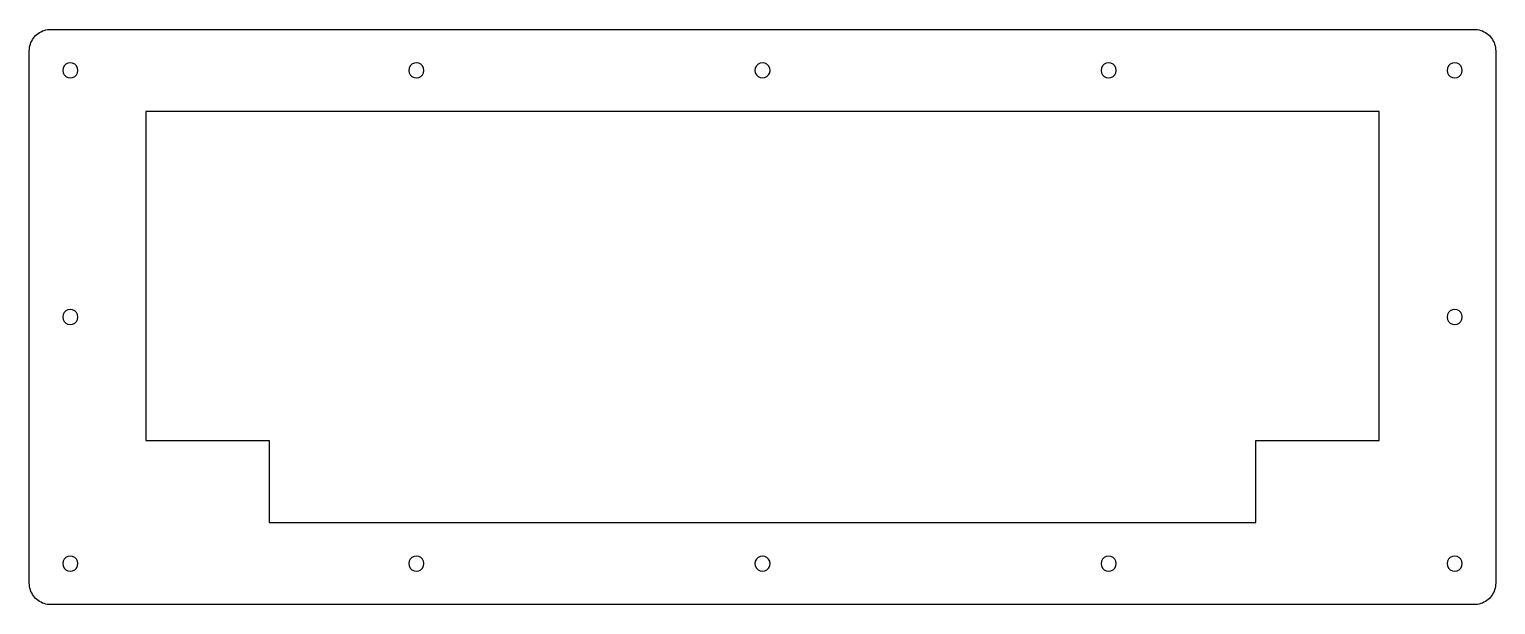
# Model space of a CAD drawing. Extents: x 0 to 340, y 0 to 134.
import ezdxf

# ---------------------------------------------------------------- set-up
doc = ezdxf.new("R2010")
doc.units = 0
doc.layers.get('0').update_dxf_attribs({"linetype": 'CONTINUOUS'})

msp = doc.modelspace()

# ---------------------------------------------------------------- linework, layer by layer
at = {"color": 0}
for p, q in [((1.84795, 132.41), (2.15663, 132.653)), ((2.15663, 132.653), (2.48185, 132.872)), ((2.48185, 132.872), (2.82498, 133.064)), ((2.82498, 133.064), (3.18189, 133.227)), ((3.18189, 133.227), (3.54983, 133.364)), ((3.54983, 133.364), (3.9274, 133.47)), ((3.9274, 133.47), (4.3119, 133.546)), ((4.3119, 133.546), (4.70186, 133.593)), ((4.70186, 133.593), (5.09598, 133.608)), ((5.09598, 133.608), (334.847, 133.608)), ((334.847, 133.608), (335.238, 133.593)), ((335.238, 133.593), (335.628, 133.546)), ((335.628, 133.546), (336.014, 133.47)), ((336.014, 133.47), (336.392, 133.364)), ((336.392, 133.364), (336.76, 133.227)), ((336.76, 133.227), (337.115, 133.064)), ((337.115, 133.064), (337.458, 132.872)), ((337.458, 132.872), (337.785, 132.653)), ((337.785, 132.653), (338.093, 132.41)), ((0.110243, 129.001), (0.157097, 129.391)), ((0.157097, 129.391), (0.232888, 129.775)), ((0.232888, 129.775), (0.338998, 130.153)), ((0.338998, 130.153), (0.475424, 130.521)), ((0.475424, 130.521), (0.63941, 130.878)), ((0.63941, 130.878), (0.830957, 131.221)), ((0.830957, 131.221), (1.05006, 131.546)), ((1.05006, 131.546), (1.2926, 131.855)), ((1.2926, 131.855), (1.55994, 132.143)), ((1.55994, 132.143), (1.84795, 132.41)), ((338.093, 132.41), (338.381, 132.143)), ((338.381, 132.143), (338.649, 131.855)), ((338.649, 131.855), (338.891, 131.546)), ((338.891, 131.546), (339.109, 131.221)), ((339.109, 131.221), (339.302, 130.878)), ((339.302, 130.878), (339.466, 130.521)), ((339.466, 130.521), (339.601, 130.153)), ((339.601, 130.153), (339.707, 129.775)), ((339.707, 129.775), (339.784, 129.391)), ((339.784, 129.391), (339.831, 129.001)), ((0.095085, 128.607), (0.110243, 129.001)), ((0.095085, 5.35781), (0.095085, 128.607)), ((9.0551, 125.772), (8.5659, 125.523)), ((9.5939, 125.858), (9.0551, 125.772)), ((10.1355, 125.772), (9.5939, 125.858)), ((10.6233, 125.523), (10.1355, 125.772)), ((89.2418, 125.772), (88.7539, 125.523)), ((89.7819, 125.858), (89.2418, 125.772)), ((90.3235, 125.772), (89.7819, 125.858)), ((90.8114, 125.523), (90.3235, 125.772)), ((169.43, 125.772), (168.942, 125.523)), ((169.97, 125.858), (169.43, 125.772)), ((170.512, 125.772), (169.97, 125.858)), ((171, 125.523), (170.512, 125.772)), ((249.618, 125.772), (249.13, 125.523)), ((250.158, 125.858), (249.618, 125.772)), ((250.7, 125.772), (250.158, 125.858)), ((251.186, 125.523), (250.7, 125.772)), ((329.806, 125.772), (329.318, 125.523)), ((330.346, 125.858), (329.806, 125.772)), ((330.886, 125.772), (330.346, 125.858)), ((331.374, 125.523), (330.886, 125.772)), ((339.831, 129.001), (339.846, 128.607)), ((339.846, 128.607), (339.846, 5.35781)), ((7.93062, 124.648), (7.84518, 124.108)), ((7.84518, 124.108), (7.93062, 123.567)), ((8.18003, 125.137), (7.93062, 124.648)), ((7.93062, 123.567), (8.18003, 123.08)), ((8.5659, 125.523), (8.18003, 125.137)), ((8.18003, 123.08), (8.5659, 122.692)), ((8.5659, 122.692), (9.0551, 122.443)), ((9.0551, 122.443), (9.5939, 122.357)), ((9.5939, 122.357), (10.1355, 122.443)), ((10.1355, 122.443), (10.6233, 122.692)), ((11.0105, 125.137), (10.6233, 125.523)), ((10.6233, 122.692), (11.0105, 123.08)), ((11.26, 124.648), (11.0105, 125.137)), ((11.0105, 123.08), (11.26, 123.567)), ((11.344, 124.108), (11.26, 124.648)), ((11.26, 123.567), (11.344, 124.108)), ((88.1186, 124.648), (88.0318, 124.108)), ((88.0318, 124.108), (88.1186, 123.567)), ((88.3666, 125.137), (88.1186, 124.648)), ((88.1186, 123.567), (88.3666, 123.08)), ((88.7539, 125.523), (88.3666, 125.137)), ((88.3666, 123.08), (88.7539, 122.692)), ((88.7539, 122.692), (89.2418, 122.443)), ((89.2418, 122.443), (89.7819, 122.357)), ((89.7819, 122.357), (90.3235, 122.443)), ((90.3235, 122.443), (90.8114, 122.692)), ((91.1987, 125.137), (90.8114, 125.523)), ((90.8114, 122.692), (91.1987, 123.08)), ((91.4481, 124.648), (91.1987, 125.137)), ((91.1987, 123.08), (91.4481, 123.567)), ((91.5321, 124.108), (91.4481, 124.648)), ((91.4481, 123.567), (91.5321, 124.108)), ((168.307, 124.648), (168.22, 124.108)), ((168.22, 124.108), (168.307, 123.567)), ((168.555, 125.137), (168.307, 124.648)), ((168.307, 123.567), (168.555, 123.08)), ((168.942, 125.523), (168.555, 125.137)), ((168.555, 123.08), (168.942, 122.692)), ((168.942, 122.692), (169.43, 122.443)), ((169.43, 122.443), (169.97, 122.357)), ((169.97, 122.357), (170.512, 122.443)), ((170.512, 122.443), (171, 122.692)), ((171.387, 125.137), (171, 125.523)), ((171, 122.692), (171.387, 123.08)), ((171.635, 124.648), (171.387, 125.137)), ((171.387, 123.08), (171.635, 123.567)), ((171.72, 124.108), (171.635, 124.648)), ((171.635, 123.567), (171.72, 124.108)), ((248.493, 124.648), (248.408, 124.108)), ((248.408, 124.108), (248.493, 123.567)), ((248.743, 125.137), (248.493, 124.648)), ((248.493, 123.567), (248.743, 123.08)), ((249.13, 125.523), (248.743, 125.137)), ((248.743, 123.08), (249.13, 122.692)), ((249.13, 122.692), (249.618, 122.443)), ((249.618, 122.443), (250.158, 122.357)), ((250.158, 122.357), (250.7, 122.443)), ((250.7, 122.443), (251.186, 122.692)), ((251.573, 125.137), (251.186, 125.523)), ((251.186, 122.692), (251.573, 123.08)), ((251.821, 124.648), (251.573, 125.137)), ((251.573, 123.08), (251.821, 123.567)), ((251.908, 124.108), (251.821, 124.648)), ((251.821, 123.567), (251.908, 124.108)), ((328.681, 124.648), (328.596, 124.108)), ((328.596, 124.108), (328.681, 123.567)), ((328.931, 125.137), (328.681, 124.648)), ((328.681, 123.567), (328.931, 123.08)), ((329.318, 125.523), (328.931, 125.137)), ((328.931, 123.08), (329.318, 122.692)), ((329.318, 122.692), (329.806, 122.443)), ((329.806, 122.443), (330.346, 122.357)), ((330.346, 122.357), (330.886, 122.443)), ((330.886, 122.443), (331.374, 122.692)), ((331.761, 125.137), (331.374, 125.523)), ((331.374, 122.692), (331.761, 123.08)), ((332.011, 124.648), (331.761, 125.137)), ((331.761, 123.08), (332.011, 123.567)), ((332.096, 124.108), (332.011, 124.648)), ((332.011, 123.567), (332.096, 124.108)), ((27.095, 114.609), (27.095, 38.4059)), ((312.847, 114.609), (27.095, 114.609)), ((312.847, 38.4059), (312.847, 114.609)), ((8.18003, 68.0117), (7.93062, 67.5238)), ((8.5659, 68.399), (8.18003, 68.0117)), ((9.0551, 68.647), (8.5659, 68.399)), ((9.5939, 68.7324), (9.0551, 68.647)), ((10.1355, 68.647), (9.5939, 68.7324)), ((10.6233, 68.399), (10.1355, 68.647)), ((11.0105, 68.0117), (10.6233, 68.399)), ((11.26, 67.5238), (11.0105, 68.0117)), ((328.931, 68.0117), (328.681, 67.5238)), ((329.318, 68.399), (328.931, 68.0117)), ((329.806, 68.647), (329.318, 68.399)), ((330.346, 68.7324), (329.806, 68.647)), ((330.886, 68.647), (330.346, 68.7324)), ((331.374, 68.399), (330.886, 68.647)), ((331.761, 68.0117), (331.374, 68.399)), ((332.011, 67.5238), (331.761, 68.0117)), ((7.93062, 67.5238), (7.84518, 66.9823)), ((7.84518, 66.9823), (7.93062, 66.4408)), ((7.93062, 66.4408), (8.18003, 65.9529)), ((8.18003, 65.9529), (8.5659, 65.5655)), ((8.5659, 65.5655), (9.0551, 65.3175)), ((9.0551, 65.3175), (9.5939, 65.2321)), ((9.5939, 65.2321), (10.1355, 65.3175)), ((10.1355, 65.3175), (10.6233, 65.5655)), ((10.6233, 65.5655), (11.0105, 65.9529)), ((11.0105, 65.9529), (11.26, 66.4408)), ((11.344, 66.9823), (11.26, 67.5238)), ((11.26, 66.4408), (11.344, 66.9823)), ((328.681, 67.5238), (328.596, 66.9823)), ((328.596, 66.9823), (328.681, 66.4408)), ((328.681, 66.4408), (328.931, 65.9529)), ((328.931, 65.9529), (329.318, 65.5655)), ((329.318, 65.5655), (329.806, 65.3175)), ((329.806, 65.3175), (330.346, 65.2321)), ((330.346, 65.2321), (330.886, 65.3175)), ((330.886, 65.3175), (331.374, 65.5655)), ((331.374, 65.5655), (331.761, 65.9529)), ((331.761, 65.9529), (332.011, 66.4408)), ((332.096, 66.9823), (332.011, 67.5238)), ((332.011, 66.4408), (332.096, 66.9823)), ((27.095, 38.4059), (55.6701, 38.4059)), ((55.6701, 38.4059), (55.6701, 19.3573)), ((284.272, 19.3573), (284.272, 38.4059)), ((284.272, 38.4059), (312.847, 38.4059)), ((55.6701, 19.3573), (284.272, 19.3573)), ((7.93062, 10.3973), (7.84518, 9.85711)), ((8.18003, 10.8851), (7.93062, 10.3973)), ((8.5659, 11.2723), (8.18003, 10.8851)), ((9.0551, 11.5218), (8.5659, 11.2723)), ((9.5939, 11.6072), (9.0551, 11.5218)), ((10.1355, 11.5218), (9.5939, 11.6072)), ((10.6233, 11.2723), (10.1355, 11.5218)), ((11.0105, 10.8851), (10.6233, 11.2723)), ((11.26, 10.3973), (11.0105, 10.8851)), ((11.344, 9.85711), (11.26, 10.3973)), ((88.1186, 10.3973), (88.0318, 9.85711)), ((88.3666, 10.8851), (88.1186, 10.3973)), ((88.7539, 11.2723), (88.3666, 10.8851)), ((89.2418, 11.5218), (88.7539, 11.2723)), ((89.7819, 11.6072), (89.2418, 11.5218)), ((90.3235, 11.5218), (89.7819, 11.6072)), ((90.8114, 11.2723), (90.3235, 11.5218)), ((91.1987, 10.8851), (90.8114, 11.2723)), ((91.4481, 10.3973), (91.1987, 10.8851)), ((91.5321, 9.85711), (91.4481, 10.3973)), ((168.307, 10.3973), (168.22, 9.85711)), ((168.555, 10.8851), (168.307, 10.3973)), ((168.942, 11.2723), (168.555, 10.8851)), ((169.43, 11.5218), (168.942, 11.2723)), ((169.97, 11.6072), (169.43, 11.5218)), ((170.512, 11.5218), (169.97, 11.6072)), ((171, 11.2723), (170.512, 11.5218)), ((171.387, 10.8851), (171, 11.2723)), ((171.635, 10.3973), (171.387, 10.8851)), ((171.72, 9.85711), (171.635, 10.3973)), ((248.493, 10.3973), (248.408, 9.85711)), ((248.743, 10.8851), (248.493, 10.3973)), ((249.13, 11.2723), (248.743, 10.8851)), ((249.618, 11.5218), (249.13, 11.2723)), ((250.158, 11.6072), (249.618, 11.5218)), ((250.7, 11.5218), (250.158, 11.6072)), ((251.186, 11.2723), (250.7, 11.5218)), ((251.573, 10.8851), (251.186, 11.2723)), ((251.821, 10.3973), (251.573, 10.8851)), ((251.908, 9.85711), (251.821, 10.3973)), ((328.681, 10.3973), (328.596, 9.85711)), ((328.931, 10.8851), (328.681, 10.3973)), ((329.318, 11.2723), (328.931, 10.8851)), ((329.806, 11.5218), (329.318, 11.2723)), ((330.346, 11.6072), (329.806, 11.5218)), ((330.886, 11.5218), (330.346, 11.6072)), ((331.374, 11.2723), (330.886, 11.5218)), ((331.761, 10.8851), (331.374, 11.2723)), ((332.011, 10.3973), (331.761, 10.8851)), ((332.096, 9.85711), (332.011, 10.3973)), ((7.84518, 9.85711), (7.93062, 9.31693)), ((7.93062, 9.31693), (8.18003, 8.8277)), ((8.18003, 8.8277), (8.5659, 8.44187)), ((8.5659, 8.44187), (9.0551, 8.19383)), ((9.0551, 8.19383), (9.5939, 8.10701)), ((9.5939, 8.10701), (10.1355, 8.19383)), ((10.1355, 8.19383), (10.6233, 8.44187)), ((10.6233, 8.44187), (11.0105, 8.8277)), ((11.0105, 8.8277), (11.26, 9.31693)), ((11.26, 9.31693), (11.344, 9.85711)), ((88.0318, 9.85711), (88.1186, 9.31693)), ((88.1186, 9.31693), (88.3666, 8.8277)), ((88.3666, 8.8277), (88.7539, 8.44187)), ((88.7539, 8.44187), (89.2418, 8.19383)), ((89.2418, 8.19383), (89.7819, 8.10701)), ((89.7819, 8.10701), (90.3235, 8.19383)), ((90.3235, 8.19383), (90.8114, 8.44187)), ((90.8114, 8.44187), (91.1987, 8.8277)), ((91.1987, 8.8277), (91.4481, 9.31693)), ((91.4481, 9.31693), (91.5321, 9.85711)), ((168.22, 9.85711), (168.307, 9.31693)), ((168.307, 9.31693), (168.555, 8.8277)), ((168.555, 8.8277), (168.942, 8.44187)), ((168.942, 8.44187), (169.43, 8.19383)), ((169.43, 8.19383), (169.97, 8.10701)), ((169.97, 8.10701), (170.512, 8.19383)), ((170.512, 8.19383), (171, 8.44187)), ((171, 8.44187), (171.387, 8.8277)), ((171.387, 8.8277), (171.635, 9.31693)), ((171.635, 9.31693), (171.72, 9.85711)), ((248.408, 9.85711), (248.493, 9.31693)), ((248.493, 9.31693), (248.743, 8.8277)), ((248.743, 8.8277), (249.13, 8.44187)), ((249.13, 8.44187), (249.618, 8.19383)), ((249.618, 8.19383), (250.158, 8.10701)), ((250.158, 8.10701), (250.7, 8.19383)), ((250.7, 8.19383), (251.186, 8.44187)), ((251.186, 8.44187), (251.573, 8.8277)), ((251.573, 8.8277), (251.821, 9.31693)), ((251.821, 9.31693), (251.908, 9.85711)), ((328.596, 9.85711), (328.681, 9.31693)), ((328.681, 9.31693), (328.931, 8.8277)), ((328.931, 8.8277), (329.318, 8.44187)), ((329.318, 8.44187), (329.806, 8.19383)), ((329.806, 8.19383), (330.346, 8.10701)), ((330.346, 8.10701), (330.886, 8.19383)), ((330.886, 8.19383), (331.374, 8.44187)), ((331.374, 8.44187), (331.761, 8.8277)), ((331.761, 8.8277), (332.011, 9.31693)), ((332.011, 9.31693), (332.096, 9.85711)), ((0.110243, 4.96369), (0.095085, 5.35781)), ((0.157097, 4.57369), (0.110243, 4.96369)), ((0.232888, 4.18924), (0.157097, 4.57369)), ((0.338998, 3.81166), (0.232888, 4.18924)), ((0.475424, 3.44372), (0.338998, 3.81166)), ((0.63941, 3.08681), (0.475424, 3.44372)), ((339.466, 3.44372), (339.302, 3.08681)), ((339.601, 3.81166), (339.466, 3.44372)), ((339.707, 4.18924), (339.601, 3.81166)), ((339.784, 4.57369), (339.707, 4.18924)), ((339.831, 4.96369), (339.784, 4.57369)), ((339.846, 5.35781), (339.831, 4.96369)), ((0.830957, 2.74367), (0.63941, 3.08681)), ((1.05006, 2.41846), (0.830957, 2.74367)), ((1.2926, 2.10978), (1.05006, 2.41846)), ((1.55994, 1.82177), (1.2926, 2.10978)), ((1.84795, 1.55443), (1.55994, 1.82177)), ((2.15663, 1.31189), (1.84795, 1.55443)), ((2.48185, 1.09279), (2.15663, 1.31189)), ((2.82498, 0.901238), (2.48185, 1.09279)), ((3.18189, 0.737249), (2.82498, 0.901238)), ((3.54983, 0.600826), (3.18189, 0.737249)), ((3.9274, 0.494714), (3.54983, 0.600826)), ((4.3119, 0.418924), (3.9274, 0.494714)), ((4.70186, 0.372071), (4.3119, 0.418924)), ((5.09598, 0.356912), (4.70186, 0.372071)), ((334.847, 0.356912), (5.09598, 0.356912)), ((335.238, 0.372071), (334.847, 0.356912)), ((335.628, 0.418924), (335.238, 0.372071)), ((336.014, 0.494714), (335.628, 0.418924)), ((336.392, 0.600826), (336.014, 0.494714)), ((336.76, 0.737249), (336.392, 0.600826)), ((337.115, 0.901238), (336.76, 0.737249)), ((337.458, 1.09279), (337.115, 0.901238)), ((337.785, 1.31189), (337.458, 1.09279)), ((338.093, 1.55443), (337.785, 1.31189)), ((338.381, 1.82177), (338.093, 1.55443)), ((338.649, 2.10978), (338.381, 1.82177)), ((338.891, 2.41846), (338.649, 2.10978)), ((339.109, 2.74367), (338.891, 2.41846)), ((339.302, 3.08681), (339.109, 2.74367))]:
    msp.add_line(p, q, dxfattribs=at)

doc.saveas('drawing.dxf')
